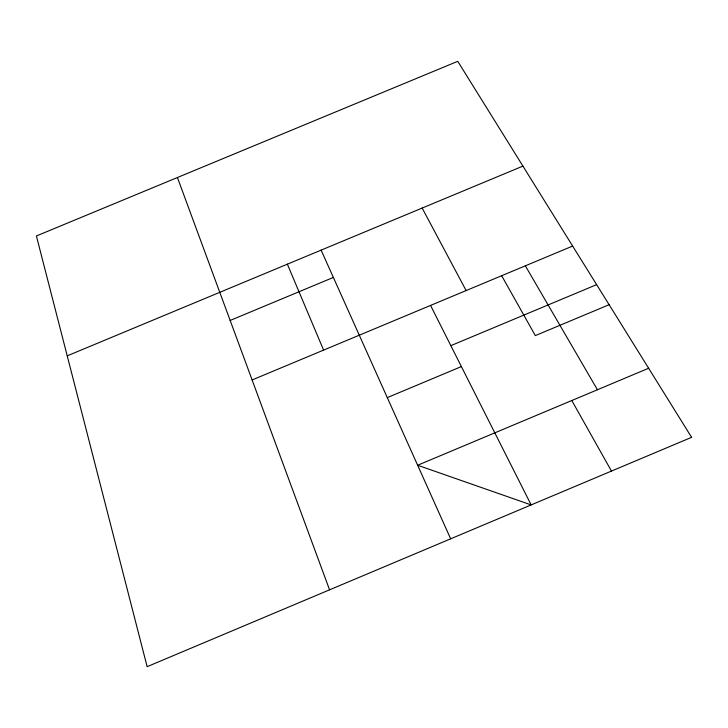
<?xml version="1.0" encoding="UTF-8"?>
<svg xmlns="http://www.w3.org/2000/svg" width="728" height="728" viewBox="0 0 728 728"><rect width="100%" height="100%" fill="white"/><g stroke="black" fill="none" stroke-linecap="round" stroke-linejoin="round"><path stroke-width="1.09" d="M450.832 345.654L596.641 284.639M387.296 397.615L461.388 366.575M609.118 304.704L535.326 335.608L501.665 275.712M648.639 368.25L417.644 465.256L531.158 504.914L430.548 305.423M67.222 355.846L522.913 166.111M230.157 320.457L333.36 277.432M252.116 379.971L572.645 246.064M525.343 265.82L597.433 389.753M571.808 400.518L611.465 471.08M422.158 208.062L466.129 290.563M321.112 250.132L450.659 538.82M287.369 264.182L323.596 350.113M177.414 177.523L329.566 589.835M691.6 437.328L147.138 666.675L36.4 235.972L457.748 61.325L691.6 437.328"/></g></svg>
